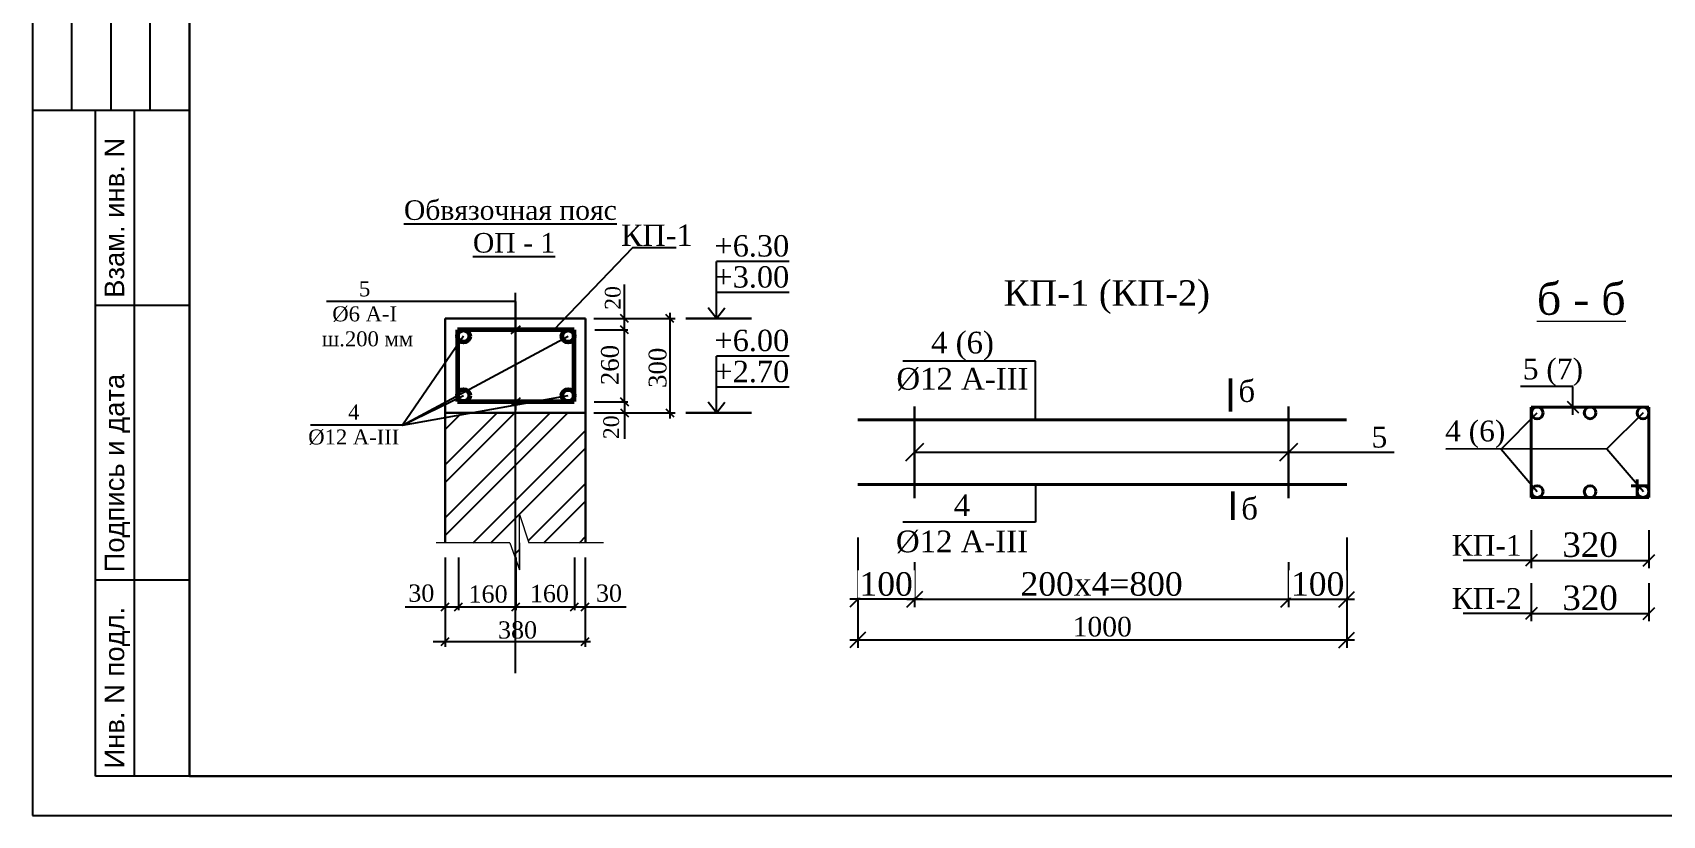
# Model space of a CAD drawing. Header units: millimetres. Extents: x 572274 to 2241483, y -888675 to -304135.
# Drawn here: x 1275612 to 1296401, y -645007 to -635027 of the extents above; entities that cross this region are included whole.
import ezdxf

# ---------------------------------------------------------------- set-up
doc = ezdxf.new("R2010")
doc.units = ezdxf.units.MM
doc.linetypes.add('ACAD_ISO02W100', pattern=[15, 12, -3])
doc.styles.add('arial', font='arial.ttf', dxfattribs={"height": 300})
doc.styles.get("Standard").update_dxf_attribs({"font": 'isocpeur.ttf'})
doc.styles.add('WMF-Times New Roman0', font='times.ttf')
doc.dimstyles.new('Копия ISO-25', dxfattribs={"dimtxt": 150, "dimasz": 150, "dimexe": 1.25, "dimexo": 0.625, "dimgap": 50, "dimtad": 1, "dimdec": 0, "dimtxsty": 'Standard', "dimblk": 'OBLIQUE', "dimcen": 2.5, "dimadec": 0, "dimazin": 0, "dimtfac": 1, "dimtdec": 0, "dimtmove": 0, "dimatfit": 3, "dimldrblk": 'OBLIQUE', "dimfxl": 1.25, "dimarcsym": 0})

# ---------------------------------------------------------------- blocks, each defined once
blk = doc.blocks.new('shtamp cheti azu')
blk.add_line((455458, 81217), (457458, 81217))
at = {"lineweight": 25, "ltscale": 100}
for p, q in [((455958, 74717), (455958, 81217)), ((456458, 74717), (456458, 81217)), ((456958, 74717), (456958, 81217)), ((457458, 76717), (455958, 76717)), ((457458, 74702), (455458, 74702)), ((456258, 66217), (456258, 74717)), ((456758, 66217), (456758, 74717)), ((457458, 72217), (456258, 72217)), ((457458, 68717), (456258, 68717)), ((457458, 66217), (456258, 66217))]:
    blk.add_line(p, q, dxfattribs=at)
at = {"color": 1, "linetype": 'ACAD_ISO02W100', "lineweight": 5, "ltscale": 70, "char_height": 250, "attachment_point": 1, "rotation": 90, "style": 'arial'}
for s, insert in [('{\\fArial|b0|i0|c204|p34;Согласовано:}', (455576, 76776)), ('{\\fArial|b0|i0|c204|p34;Взам. инв. N}', (456376, 72315)), ('{\\fArial|b0|i0|c204|p34;Подпись и дата}', (456376, 68815)), ('{\\fArial|b0|i0|c204|p34;Инв. N подл.}', (456376, 66315))]:
    blk.add_mtext(s, dxfattribs=dict(at, insert=insert))
blk = doc.blocks.new('_Oblique')
at = {"color": 0, "linetype": 'ByBlock', "lineweight": -2}
blk.add_line((-0.5, -0.5), (0.5, 0.5), dxfattribs=at)
blk = doc.blocks.new('*D934')
at = {"color": 0, "lineweight": -2, "transparency": 16777216}
for p, q in [((1294729, -641369), (1294729, -641857)), ((1296230, -641369), (1296230, -641857)), ((1294729, -641757), (1296230, -641757))]:
    blk.add_line(p, q, dxfattribs=at)
at = {"layer": 'Defpoints', "color": 0, "lineweight": 25, "transparency": 16777216}
for p in [(1294729, -641319), (1296230, -641319), (1296230, -641757)]:
    blk.add_point(p, dxfattribs=at)
at = {"color": 0, "lineweight": -2, "transparency": 16777216, "xscale": 150, "yscale": 150, "zscale": 150, "rotation": 180}
blk.add_blockref('_Oblique', (1294729, -641757), dxfattribs=at)
at = {"color": 0, "lineweight": -2, "transparency": 16777216, "xscale": 150, "yscale": 150, "zscale": 150}
blk.add_blockref('_Oblique', (1296230, -641757), dxfattribs=at)
at = {"color": 0, "transparency": 16777216, "insert": (1295479, -641558), "char_height": 250, "attachment_point": 5, "style": 'WMF-Times New Roman0', "bg_fill": 3, "box_fill_scale": 1.1, "bg_fill_color": 256, "bg_fill_true_color": 13158600, "bg_fill_transparency": 0}
blk.add_mtext('{\\H1.25x;320}', dxfattribs=at)
blk = doc.blocks.new('*D936')
at = {"color": 0, "lineweight": -2, "transparency": 16777216}
for p, q in [((1286863, -641781), (1286863, -642352)), ((1291634, -641781), (1291634, -642352)), ((1286763, -642252), (1291734, -642252))]:
    blk.add_line(p, q, dxfattribs=at)
at = {"layer": 'Defpoints', "color": 0, "lineweight": 25, "transparency": 16777216}
for p in [(1286863, -641731), (1291634, -641731), (1291634, -642252)]:
    blk.add_point(p, dxfattribs=at)
at = {"color": 0, "lineweight": -2, "transparency": 16777216, "xscale": 200, "yscale": 200, "zscale": 200, "rotation": 180}
blk.add_blockref('_Oblique', (1286863, -642252), dxfattribs=at)
at = {"color": 0, "lineweight": -2, "transparency": 16777216, "xscale": 200, "yscale": 200, "zscale": 200}
blk.add_blockref('_Oblique', (1291634, -642252), dxfattribs=at)
at = {"color": 0, "transparency": 16777216, "insert": (1289248, -642059), "char_height": 250, "attachment_point": 5, "bg_fill": 3, "box_fill_scale": 1.1, "bg_fill_color": 256, "bg_fill_true_color": 13158600, "bg_fill_transparency": 0}
blk.add_mtext('{\\fTimes New Roman|b0|i0|c204|p18;\\H1.2x;200х4=800}', dxfattribs=at)
blk = doc.blocks.new('*D937')
at = {"color": 0, "lineweight": -2, "transparency": 16777216}
for p, q in [((1292375, -641464), (1292375, -642352)), ((1291634, -641781), (1291634, -642352)), ((1291534, -642252), (1292475, -642252))]:
    blk.add_line(p, q, dxfattribs=at)
at = {"layer": 'Defpoints', "color": 0, "lineweight": 25, "transparency": 16777216}
for p in [(1292375, -641414), (1291634, -641731)]:
    blk.add_point(p, dxfattribs=at)
at = {"color": 0, "lineweight": -2, "transparency": 16777216, "xscale": 200, "yscale": 200, "zscale": 200, "rotation": 180}
blk.add_blockref('_Oblique', (1291634, -642252), dxfattribs=at)
at = {"color": 0, "lineweight": -2, "transparency": 16777216, "xscale": 200, "yscale": 200, "zscale": 200}
blk.add_blockref('_Oblique', (1292375, -642252), dxfattribs=at)
at = {"color": 0, "transparency": 16777216, "insert": (1292004, -642059), "char_height": 250, "attachment_point": 5, "bg_fill": 3, "box_fill_scale": 1.1, "bg_fill_color": 256, "bg_fill_true_color": 13158600, "bg_fill_transparency": 0}
blk.add_mtext('{\\fTimes New Roman|b0|i0|c204|p18;\\H1.2x;100}', dxfattribs=at)
at = {"layer": 'Defpoints', "color": 0, "lineweight": 25, "transparency": 16777216}
blk.add_point((1292375, -642252), dxfattribs=at)
blk = doc.blocks.new('*D938')
at = {"color": 0, "lineweight": -2, "transparency": 16777216}
for p, q in [((1286137, -641464), (1286137, -642352)), ((1286863, -641781), (1286863, -642352)), ((1286963, -642252), (1286037, -642252))]:
    blk.add_line(p, q, dxfattribs=at)
at = {"layer": 'Defpoints', "color": 0, "lineweight": 25, "transparency": 16777216}
for p in [(1286137, -641414), (1286863, -641731)]:
    blk.add_point(p, dxfattribs=at)
at = {"color": 0, "lineweight": -2, "transparency": 16777216, "xscale": 200, "yscale": 200, "zscale": 200, "rotation": 180}
blk.add_blockref('_Oblique', (1286137, -642252), dxfattribs=at)
at = {"color": 0, "lineweight": -2, "transparency": 16777216, "xscale": 200, "yscale": 200, "zscale": 200}
blk.add_blockref('_Oblique', (1286863, -642252), dxfattribs=at)
at = {"color": 0, "transparency": 16777216, "insert": (1286500, -642059), "char_height": 250, "attachment_point": 5, "bg_fill": 3, "box_fill_scale": 1.1, "bg_fill_color": 256, "bg_fill_true_color": 13158600, "bg_fill_transparency": 0}
blk.add_mtext('{\\fTimes New Roman|b0|i0|c204|p18;\\H1.2x;100}', dxfattribs=at)
at = {"layer": 'Defpoints', "color": 0, "lineweight": 25, "transparency": 16777216}
blk.add_point((1286137, -642252), dxfattribs=at)
blk = doc.blocks.new('*D939')
at = {"color": 0, "lineweight": -2, "transparency": 16777216}
for p, q in [((1286137, -642306), (1286137, -642870)), ((1292375, -642306), (1292375, -642870)), ((1286037, -642770), (1292475, -642770))]:
    blk.add_line(p, q, dxfattribs=at)
at = {"layer": 'Defpoints', "color": 0, "lineweight": 25, "transparency": 16777216}
for p in [(1286137, -642256), (1292375, -642256), (1292375, -642770)]:
    blk.add_point(p, dxfattribs=at)
at = {"color": 0, "lineweight": -2, "transparency": 16777216, "xscale": 200, "yscale": 200, "zscale": 200, "rotation": 180}
blk.add_blockref('_Oblique', (1286137, -642770), dxfattribs=at)
at = {"color": 0, "lineweight": -2, "transparency": 16777216, "xscale": 200, "yscale": 200, "zscale": 200}
blk.add_blockref('_Oblique', (1292375, -642770), dxfattribs=at)
at = {"color": 0, "transparency": 16777216, "insert": (1289256, -642603), "char_height": 250, "attachment_point": 5, "style": 'WMF-Times New Roman0', "bg_fill": 3, "box_fill_scale": 1.1, "bg_fill_color": 256, "bg_fill_true_color": 13158600, "bg_fill_transparency": 0}
blk.add_mtext('1000', dxfattribs=at)
blk = doc.blocks.new('*D974')
at = {"color": 0, "lineweight": -2, "transparency": 16777216}
for p, q in [((1294729, -642045), (1294729, -642533)), ((1296230, -642045), (1296230, -642533)), ((1294729, -642433), (1296230, -642433))]:
    blk.add_line(p, q, dxfattribs=at)
at = {"layer": 'Defpoints', "color": 0, "lineweight": 25, "transparency": 16777216}
for p in [(1294729, -641995), (1296230, -641995), (1296230, -642433)]:
    blk.add_point(p, dxfattribs=at)
at = {"color": 0, "lineweight": -2, "transparency": 16777216, "xscale": 150, "yscale": 150, "zscale": 150, "rotation": 180}
blk.add_blockref('_Oblique', (1294729, -642433), dxfattribs=at)
at = {"color": 0, "lineweight": -2, "transparency": 16777216, "xscale": 150, "yscale": 150, "zscale": 150}
blk.add_blockref('_Oblique', (1296230, -642433), dxfattribs=at)
at = {"color": 0, "transparency": 16777216, "insert": (1295479, -642235), "char_height": 250, "attachment_point": 5, "style": 'WMF-Times New Roman0', "bg_fill": 3, "box_fill_scale": 1.1, "bg_fill_color": 256, "bg_fill_true_color": 13158600, "bg_fill_transparency": 0}
blk.add_mtext('{\\H1.25x;320}', dxfattribs=at)

msp = doc.modelspace()

# ---------------------------------------------------------------- hatches: boundary and pattern name
h = msp.add_hatch()
h.set_pattern_fill('ANSI32', color=256, scale=50.221615, style=0)
h.set_pattern_definition([(45, (50206.83, -213091.7), (-338.25223, 338.25223), []), (45, (50432.33, -213091.7), (-338.25223, 338.25223), [])])
h.paths.add_polyline_path([(1281940.372, -641530.92), (1281822.209, -641170.84), (1281822.209, -641877.582), (1281699.945, -641530.92), (1280873.152, -641530.92), (1280873.152, -639878.989), (1281360.026, -639878.989), (1282665.808, -639878.989), (1282665.808, -641530.92)])

# ---------------------------------------------------------------- linework, layer by layer
for p, q in [((1284334.026, -638670.892), (1284334.026, -637944.65)), ((1285262.908, -637944.65), (1284334.026, -637944.65)), ((1283161.961, -639023.845), (1283161.961, -638237.047)), ((1285262.908, -638340.626), (1284334.026, -638340.626)), ((1283738.802, -638600.892), (1283738.802, -639945.9)), ((1284334.026, -638670.892), (1284227.861, -638535)), ((1284334.026, -638670.892), (1284440.192, -638535)), ((1282772.998, -638670.892), (1283808.802, -638670.892)), ((1282785.353, -638817.194), (1283204.564, -638817.194)), ((1283161.961, -639166.564), (1283161.961, -639023.845)), ((1283161.961, -639733.181), (1283161.961, -639166.564)), ((1284334.026, -639876.752), (1284334.026, -639150.509)), ((1285262.908, -639150.509), (1284334.026, -639150.509)), ((1285262.908, -639546.486), (1284334.026, -639546.486)), ((1282772.998, -639875.9), (1283808.802, -639875.9)), ((1282777.258, -639733.181), (1283204.564, -639733.181)), ((1283140.66, -639733.181), (1283119.358, -639733.181)), ((1283161.961, -639733.181), (1283161.961, -639875.9)), ((1283161.961, -639875.9), (1283161.961, -640208.364)), ((1284334.026, -639876.752), (1284227.861, -639740.86)), ((1284334.026, -639876.752), (1284440.192, -639740.86)), ((1280875.687, -641720.391), (1280875.687, -642860.391)), ((1281043.551, -641720.391), (1281043.551, -642390.572)), ((1281769.48, -641720.391), (1281769.48, -642390.572)), ((1281776.189, -641720.391), (1281776.189, -642390.572)), ((1282524.32, -641720.391), (1282524.32, -642390.572)), ((1282659.378, -641720.391), (1282659.378, -642860.391)), ((1280362.395, -642347.969), (1283183.845, -642347.969)), ((1280722.54, -642790.391), (1282729.378, -642790.391))]:
    msp.add_line(p, q)
at = {"lineweight": 25}
msp.add_line((1281769.48, -638345.326), (1281769.48, -643195.326), dxfattribs=at)
at = {"color": 5}
for p, q in [((1281776.189, -638454.805), (1279362.169, -638454.805)), ((1281776.189, -639840.391), (1281776.189, -638454.805)), ((1281717.483, -638869.395), (1281834.895, -638766.12)), ((1281109.3, -638895.909), (1280328.667, -640030.551)), ((1280328.667, -640030.551), (1282442.655, -638895.909)), ((1288406.744, -639214.723), (1286710.948, -639214.723)), ((1288406.744, -639956.865), (1288406.744, -639214.723)), ((1280328.667, -640030.551), (1281109.723, -639653.845)), ((1280328.667, -640030.551), (1282442.655, -639653.845)), ((1281717.483, -639783.761), (1281834.895, -639680.486)), ((1295258.578, -639538.721), (1294591.092, -639537.524)), ((1295258.578, -639902.379), (1295258.578, -639538.721)), ((1294798.754, -639878.565), (1294346.635, -640336.679)), ((1295185.766, -639725.497), (1295331.39, -639876.593)), ((1296154.033, -639876.817), (1295692.814, -640334.931)), ((1286977.494, -640264.133), (1286747.903, -640490.906)), ((1291748.608, -640264.133), (1291519.017, -640490.906)), ((1295692.814, -640334.931), (1293640, -640336.679)), ((1294346.635, -640336.679), (1294804.792, -640878.222)), ((1295692.814, -640334.931), (1296160.071, -640876.474)), ((1288406.744, -640798.173), (1288406.744, -641268.86)), ((1288406.744, -641268.86), (1286710.948, -641268.86))]:
    msp.add_line(p, q, dxfattribs=at)
at = {"lineweight": 30}
for p, q in [((1280873.152, -638670.892), (1280873.152, -641530.92)), ((1280873.152, -638670.892), (1282665.808, -638670.892)), ((1282665.808, -641530.92), (1282665.808, -638670.892)), ((1283945.469, -638670.892), (1284781.455, -638670.892)), ((1280873.152, -639876.752), (1282665.808, -639876.752)), ((1283945.469, -639876.752), (1284781.455, -639876.752))]:
    msp.add_line(p, q, dxfattribs=at)
at = {"lineweight": 60}
for p, q in [((1282520.806, -638817.757), (1281031.572, -638817.757)), ((1281031.572, -638817.757), (1281031.572, -639732.123)), ((1282520.806, -639732.123), (1282520.806, -638817.757)), ((1281031.572, -639732.123), (1282520.806, -639732.123))]:
    msp.add_line(p, q, dxfattribs=at)
at = {"lineweight": 50}
for p, q in [((1290893.474, -639855.914), (1290893.474, -639437.066)), ((1290921.976, -641237.589), (1290921.976, -640878.548))]:
    msp.add_line(p, q, dxfattribs=at)
at = {"lineweight": 30, "ltscale": 2}
for p, q in [((1286862.698, -639792.815), (1286862.698, -640962.224)), ((1291633.812, -639792.815), (1291633.812, -640962.224))]:
    msp.add_line(p, q, dxfattribs=at)
at = {"lineweight": 40}
for p, q in [((1294729.047, -639801.045), (1296229.778, -639801.045)), ((1294729.047, -639801.045), (1294729.047, -640953.993)), ((1296229.778, -639801.045), (1296229.778, -640953.993)), ((1296079.691, -640953.993), (1296079.691, -640726.665)), ((1296229.778, -640803.88), (1296004.496, -640803.88)), ((1294729.047, -640953.993), (1296229.778, -640953.993))]:
    msp.add_line(p, q, dxfattribs=at)
at = {"color": 5, "lineweight": 25}
for p, q in [((1280328.667, -640030.551), (1279158.249, -640030.551)), ((1286862.698, -640377.519), (1292979.067, -640377.519))]:
    msp.add_line(p, q, dxfattribs=at)
at = {"lineweight": 40, "ltscale": 2}
for p, q in [((1286139.063, -639965.567), (1292373.225, -639965.567)), ((1286139.063, -640789.472), (1292374.904, -640789.472))]:
    msp.add_line(p, q, dxfattribs=at)
at = {"color": 0, "linetype": 'ByBlock', "lineweight": 20}
for p, q in [((1281822.209, -641877.582), (1281822.209, -641170.84)), ((1281822.209, -641170.84), (1281940.372, -641530.92)), ((1281699.945, -641530.92), (1280759.189, -641530.92)), ((1281699.945, -641530.92), (1281822.209, -641877.582)), ((1281822.209, -641530.92), (1281822.209, -641877.582)), ((1282892.34, -641530.92), (1281940.372, -641530.92))]:
    msp.add_line(p, q, dxfattribs=at)
at = {"lineweight": 25, "ltscale": 100}
msp.add_lwpolyline([(1275611.986, -645007.415), (1317611.986, -645007.415), (1317611.986, -615307.415), (1275611.986, -615307.415)], close=True, dxfattribs=at)
at = {"color": 1, "lineweight": 30}
msp.add_lwpolyline([(1277611.986, -644507.415), (1317111.986, -644507.415), (1317111.986, -615807.415), (1277611.986, -615807.415)], close=True, dxfattribs=at)
at = {"lineweight": 25}
msp.add_lwpolyline([(1282260, -638817.757), (1283270, -637765.326), (1283820, -637765.326)], dxfattribs=at)
at = {"lineweight": 60}
for centre in [(1281109.3, -638895.909), (1282442.655, -638895.909), (1281109.723, -639653.845), (1282442.655, -639653.845)]:
    msp.add_circle(centre, 78.151, dxfattribs=at)
at = {"lineweight": 40}
for centre in [(1294804.792, -639876.817), (1295479.412, -639875.387), (1296154.033, -639876.817), (1294804.792, -640878.222), (1295479.412, -640879.651), (1296154.033, -640878.222)]:
    msp.add_circle(centre, 74.342, dxfattribs=at)

# ---------------------------------------------------------------- block references
msp.add_blockref('shtamp cheti azu', (820154.419, -710723.918))
at = {"xscale": 102.2465691501621, "yscale": 102.2465691501621, "zscale": 102.2465691501621}
for p, rotation in [((1283161.961, -638670.892), 90), ((1283738.802, -638670.892), 90), ((1283161.961, -638817.194), 90), ((1283161.961, -639733.181), 90), ((1283161.961, -639733.181), 270), ((1283161.961, -639875.9), 270), ((1283738.802, -639875.9), 270)]:
    msp.add_blockref('_Oblique', p, dxfattribs=dict(at, rotation=rotation))
at = {"xscale": 102.246569150162, "yscale": 102.246569150162, "zscale": 102.246569150162}
for p in [(1280875.687, -642347.969), (1281043.551, -642347.969), (1281776.189, -642347.969), (1282524.32, -642347.969), (1282659.378, -642347.969), (1280875.687, -642790.391), (1282659.378, -642790.391)]:
    msp.add_blockref('_Oblique', p, dxfattribs=at)

# ---------------------------------------------------------------- texts
at = {"style": 'WMF-Times New Roman0'}
for s, insert, char_height, width, attachment_point in [('{\\LОбвязочная пояс\\P} {\\LОП - 1}', (1281705.959, -637500.391), 250, 3872.03803, 5), ('КП-1', (1283573.98, -637610.487), 272.4696, 761.17469, 5), ('{\\fTimes New Roman|b0|i0|c186|p18;+6.}3{\\fTimes New Roman|b0|i0|c186|p18;0}', (1284786.863, -637748.889), 272.46959, 761.17469, 5), ('{\\fTimes New Roman|b0|i0|c186|p18;+}3{\\fTimes New Roman|b0|i0|c186|p18;.}0{\\fTimes New Roman|b0|i0|c186|p18;0}', (1284786.863, -638144.865), 272.46959, 1093.70219, 5), ('+6.00', (1284786.863, -638954.748), 272.4696, 761.17469, 5), ('+2.70', (1284786.863, -639350.725), 272.4696, 1093.70219, 5), ('б', (1291099.892, -639459.021), 277.061, 645.69655, 2), ('б', (1291135.909, -640958.358), 277.061, 645.69655, 2)]:
    msp.add_mtext(s, dxfattribs=dict(at, insert=insert, char_height=char_height, width=width, attachment_point=attachment_point))
at = {"lineweight": 25, "ltscale": 5, "char_height": 191.0285, "width": 1927.20927, "attachment_point": 2, "style": 'WMF-Times New Roman0'}
for s, insert in [('5\\P%%C6 A-I\\P ш.200 мм', (1279847.756, -638199.08)), ('4\\P%%C12 A-III', (1279708.78, -639769.042))]:
    msp.add_mtext(s, dxfattribs=dict(at, insert=insert))
at = {"lineweight": 9, "ltscale": 5, "insert": (1287998.543, -638184.741), "char_height": 325.08455, "width": 5308.06597, "attachment_point": 1, "style": 'WMF-Times New Roman0'}
msp.add_mtext('КП-1 (КП-2)', dxfattribs=at)
at = {"lineweight": 9, "style": 'WMF-Times New Roman0'}
for s, insert, char_height, width, attachment_point in [('{\\Lб - б}', (1294799.785, -638219.372), 405.5362, 1538.14845, 1), ('{\\fTimes New Roman|b0|i0|c186|p18;4} (6){\\fTimes New Roman|b0|i0|c186|p18;\\P%%C12 }А{\\fTimes New Roman|b0|i0|c186|p18;-III}', (1287473.412, -638840.695), 277.0607, 2429.25769, 2), ('{\\fTimes New Roman|b0|i0|c186|p18;5} (7)', (1295004.506, -639359.647), 265.28535, 826.82861, 5), ('5', (1292791.82, -640186.976), 265.285, 418.75226, 5), ('{\\fTimes New Roman|b0|i0|c186|p18;4} (6)', (1294014.038, -640149.691), 265.28535, 947.71754, 5), ('4\\P%%C12 А-III', (1287467.323, -641664.227), 277.0607, 2429.25769, 8), ('30', (1280570.557, -642175.166), 220, 874.65058, 5), ('160', (1281421.771, -642186.32), 220, 874.65058, 5), ('160', (1282204.363, -642180.823), 220, 874.65058, 5), ('30', (1282964.507, -642175.166), 220, 874.65058, 5), ('380', (1281797.893, -642644.738), 220, 874.65058, 5)]:
    msp.add_mtext(s, dxfattribs=dict(at, insert=insert, char_height=char_height, width=width, attachment_point=attachment_point))
at = {"char_height": 200.5754, "attachment_point": 5, "rotation": 90, "style": 'WMF-Times New Roman0'}
for insert in [(1283013.615, -638409.923), (1282993.549, -640058.666)]:
    msp.add_mtext('20', dxfattribs=dict(at, insert=insert))
at = {"char_height": 226.401, "attachment_point": 5, "rotation": 90, "style": 'WMF-Times New Roman0'}
for s, insert, width in [('260', (1282977.629, -639265.403), 807.72364), ('300', (1283585.38, -639301.189), 772.63989)]:
    msp.add_mtext(s, dxfattribs=dict(at, insert=insert, width=width))

# ---------------------------------------------------------------- next in the draw order: dimensions: what is measured, and where the dimension line sits
for base, p1, p2, text, override, picture, middle in [((1296229.778, -641756.991), (1294729.047, -641318.853), (1296229.778, -641318.853), '{\\H1.25x;320}', {"dimscale": 1, "dimtxt": 250, "dimexe": 100, "dimexo": 50, "dimgap": 40, "dimtxsty": 'WMF-Times New Roman0', "dimfxl": 1.25, "dimtfill": 1}, '*D934', (1295479.412, -641558.037)), ((1291633.812, -642251.663), (1286862.698, -641730.834), (1291633.812, -641730.834), '{\\fTimes New Roman|b0|i0|c204|p18;\\H1.2x;200х4=800}', {"dimtxt": 250, "dimasz": 200, "dimexe": 100, "dimexo": 50, "dimgap": 40, "dimdle": 100, "dimtfill": 1}, '*D936', (1289248.255, -642059.068)), ((1296229.778, -642433.464), (1294729.047, -641995.326), (1296229.778, -641995.326), '{\\H1.25x;320}', {"dimscale": 1, "dimtxt": 250, "dimexe": 100, "dimexo": 50, "dimgap": 40, "dimtxsty": 'WMF-Times New Roman0', "dimfxl": 1.25, "dimtfill": 1}, '*D974', (1295479.412, -642234.51))]:
    dim = msp.add_linear_dim(base=base, p1=p1, p2=p2, text=text, dimstyle='Копия ISO-25', override=override)
    dim.commit()
    dim.dimension.update_dxf_attribs({"geometry": picture, "text_midpoint": middle})

# ---------------------------------------------------------------- next in the draw order: linework, layer by layer
at = {"lineweight": 25}
for p, q in [((1294729.047, -641756.991), (1293860, -641756.991)), ((1294729.047, -642433.464), (1293860, -642433.464))]:
    msp.add_line(p, q, dxfattribs=at)

# ---------------------------------------------------------------- next in the draw order: texts
at = {"lineweight": 9, "width": 947.71754, "attachment_point": 5, "style": 'WMF-Times New Roman0'}
for s, insert, char_height in [('КП-1', (1294160, -641565.326), 265.2853), ('КП{\\fTimes New Roman|b0|i0|c186|p18;-}2', (1294160, -642241.8), 265.28535)]:
    msp.add_mtext(s, dxfattribs=dict(at, insert=insert, char_height=char_height))

# ---------------------------------------------------------------- next in the draw order: dimensions: what is measured, and where the dimension line sits
dim = msp.add_linear_dim(base=(1286137.014, -642251.663), p1=(1286862.698, -641730.834), p2=(1286137.014, -641413.507), angle=180, text='{\\fTimes New Roman|b0|i0|c204|p18;\\H1.2x;100}', dimstyle='Копия ISO-25', override={"dimscale": 1, "dimtxt": 250, "dimasz": 200, "dimexe": 100, "dimexo": 50, "dimgap": 40, "dimdle": 100, "dimfxl": 1.25, "dimtfill": 1})
dim.commit()
dim.dimension.update_dxf_attribs({"geometry": '*D938', "text_midpoint": (1286499.856, -642059.068)})
dim = msp.add_linear_dim(base=(1292374.904, -642251.663), p1=(1291633.812, -641730.834), p2=(1292374.904, -641413.507), text='{\\fTimes New Roman|b0|i0|c204|p18;\\H1.2x;100}', dimstyle='Копия ISO-25', override={"dimtxt": 250, "dimasz": 200, "dimexe": 100, "dimexo": 50, "dimgap": 40, "dimdle": 100, "dimtfill": 1})
dim.commit()
dim.dimension.update_dxf_attribs({"geometry": '*D937', "text_midpoint": (1292004.358, -642059.068)})

# ---------------------------------------------------------------- next in the draw order: dimensions: what is measured, and where the dimension line sits
dim = msp.add_linear_dim(base=(1292374.904, -642770.391), p1=(1286137.014, -642255.894), p2=(1292374.904, -642255.894), text='1000', dimstyle='Копия ISO-25', override={"dimtxt": 250, "dimasz": 200, "dimexe": 100, "dimexo": 50, "dimgap": 40, "dimtxsty": 'WMF-Times New Roman0', "dimdle": 100, "dimtfill": 1})
dim.commit()
dim.dimension.update_dxf_attribs({"geometry": '*D939', "text_midpoint": (1289255.959, -642603.228)})

doc.saveas('drawing.dxf')
